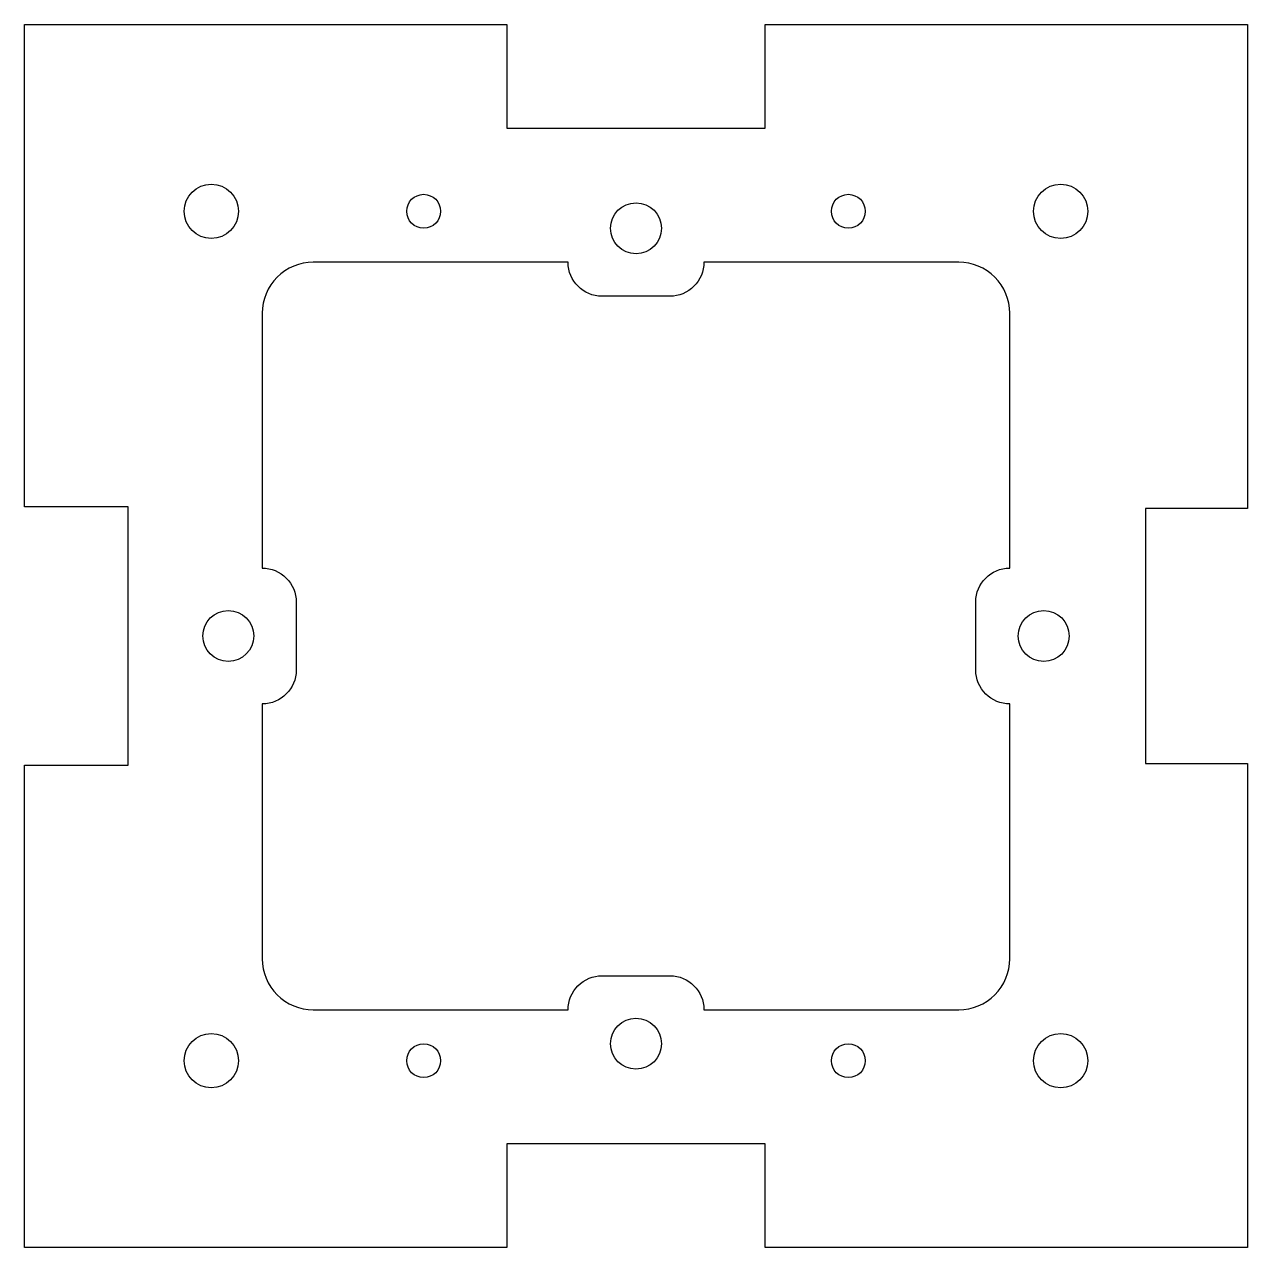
# Model space of a CAD drawing. Header units: millimetres. Extents: x -132.1 to -60.1, y -24.4 to 47.6.
import ezdxf

# ---------------------------------------------------------------- set-up
doc = ezdxf.new("R2010")
doc.units = ezdxf.units.MM
doc.layers.get('0').update_dxf_attribs({"linetype": 'CONTINUOUS'})

msp = doc.modelspace()

# ---------------------------------------------------------------- linework, layer by layer
msp.add_lwpolyline([(-103.674, -18.346), (-103.674, -24.446), (-132.074, -24.446), (-132.074, 3.954), (-125.974, 3.954), (-125.974, 19.154), (-132.074, 19.154), (-132.074, 47.554), (-103.674, 47.554), (-103.674, 41.454), (-88.474, 41.454), (-88.474, 47.554), (-60.074, 47.554), (-60.074, 19.054), (-66.074, 19.054), (-66.074, 4.054), (-60.074, 4.054), (-60.074, -24.446), (-88.474, -24.446), (-88.474, -18.346)], close=True)
msp.add_lwpolyline([(-74.074, 15.553), (-74.074, 30.554, 0.414214), (-77.074, 33.554), (-92.074, 33.554), (-92.074, 33.554, -0.414214), (-94.074, 31.554), (-98.074, 31.554, -0.414199), (-100.074, 33.554), (-115.074, 33.554, 0.414214), (-118.074, 30.554), (-118.074, 15.554), (-118.074, 15.554, -0.414214), (-116.074, 13.554), (-116.074, 9.554, -0.414199), (-118.074, 7.554), (-118.074, -7.446, 0.414214), (-115.074, -10.446), (-100.075, -10.446), (-100.075, -10.446, -0.414214), (-98.075, -8.446), (-94.075, -8.446, -0.414199), (-92.075, -10.446), (-77.074, -10.446, 0.414214), (-74.074, -7.446), (-74.074, 7.553), (-74.074, 7.553, -0.414214), (-76.074, 9.553), (-76.074, 13.553, -0.414199)], format="xyb", close=True)
for centre, radius in [((-121.074, 36.554), 1.6), ((-108.574, 36.554), 1), ((-83.574, 36.554), 1), ((-71.074, 36.554), 1.6), ((-96.074, 35.554), 1.5), ((-120.074, 11.555), 1.5), ((-72.074, 11.553), 1.5), ((-96.075, -12.446), 1.5), ((-121.074, -13.446), 1.6), ((-71.074, -13.446), 1.6), ((-108.574, -13.446), 1), ((-83.574, -13.446), 1)]:
    msp.add_circle(centre, radius)

doc.saveas('drawing.dxf')
